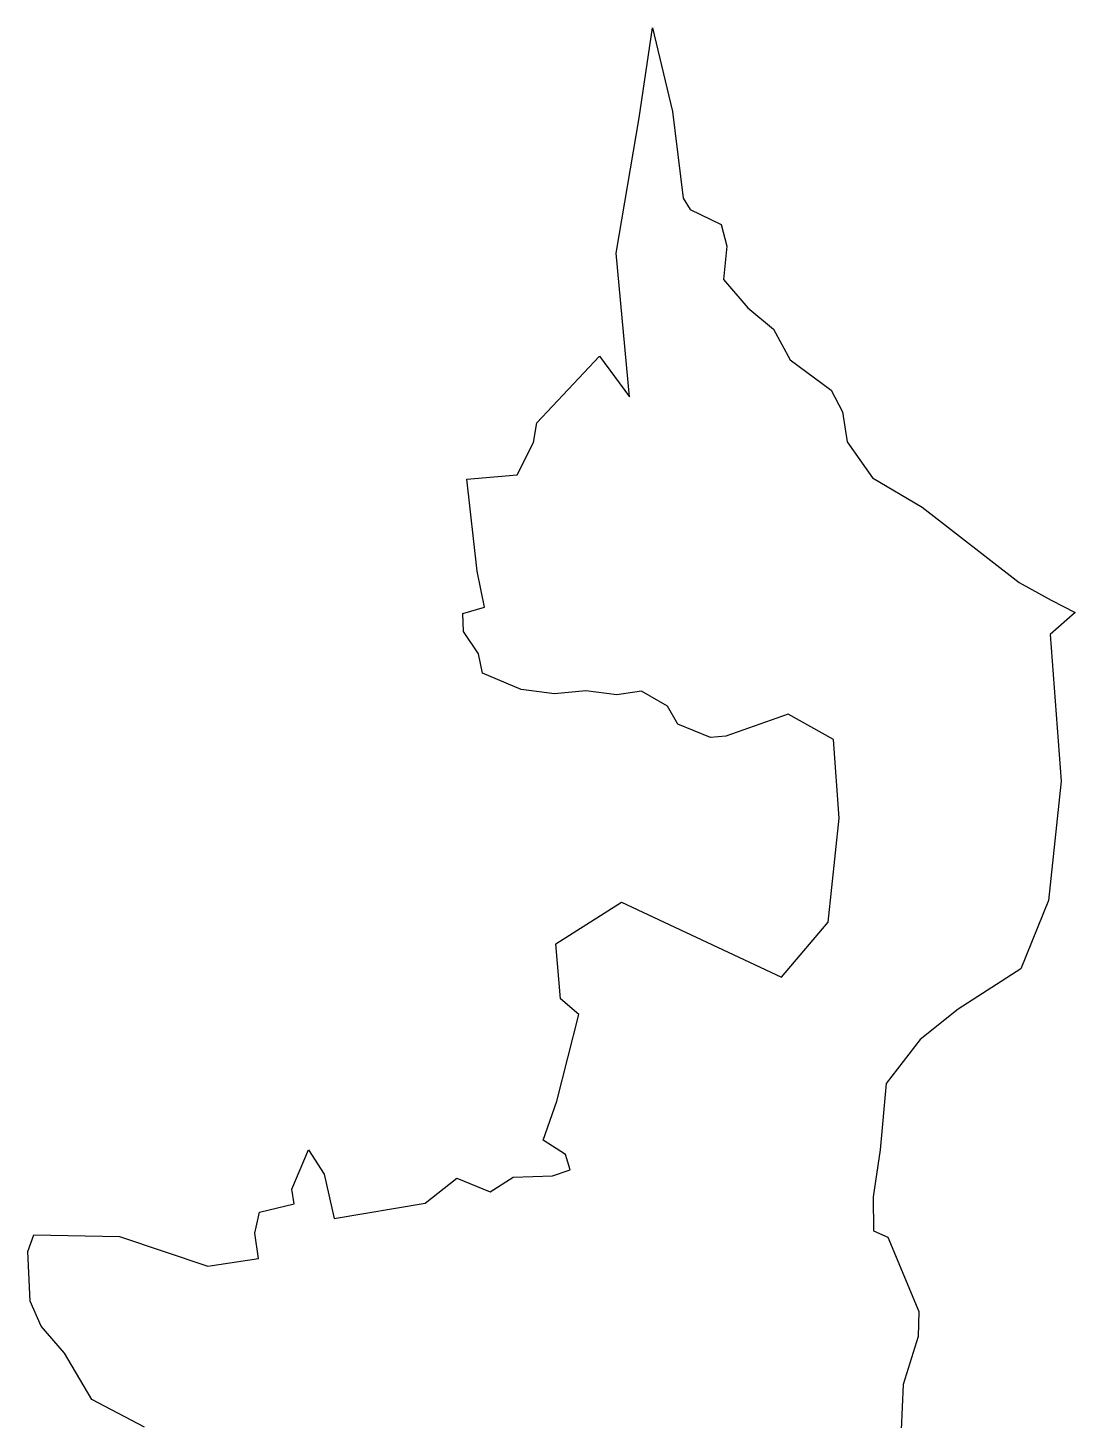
# Model space of a CAD drawing. Header units: metres. Extents: x 319160 to 322474, y 1847543 to 1853758.
# Drawn here: x 320177 to 322474, y 1850704 to 1853758 of the extents above; entities that cross this region are included whole.
import ezdxf

# ---------------------------------------------------------------- set-up
doc = ezdxf.new("R2010")
doc.units = ezdxf.units.M
doc.layers.add('VILLAGE BOUNDRY', color=10, linetype='Continuous')

msp = doc.modelspace()

# ---------------------------------------------------------------- linework, layer by layer
at = {"color": 3, "flags": 128}
msp.add_lwpolyline([(321139.1, 1852768.1), (321250, 1852777.7)], dxfattribs=at)
at = {"layer": 'VILLAGE BOUNDRY', "color": 3, "flags": 128}
for points in [[(321250, 1852777.7), (321286, 1852848.2), (321292.8, 1852891.4), (321430.6, 1853037.6), (321496, 1852948.7), (321466.7, 1853264), (321517.6, 1853560.8), (321546.9, 1853757.9), (321590.9, 1853574.6), (321613.8, 1853384.6), (321629.6, 1853359.2), (321697.4, 1853326.5), (321709.9, 1853279.1), (321702.1, 1853205.8), (321755.7, 1853143.7), (321812.2, 1853096.9), (321848.8, 1853029.7), (321938.7, 1852963.4), (321963.7, 1852915.7), (321973.8, 1852850.2), (322029.2, 1852771.3), (322138.4, 1852706.7), (322350.7, 1852541.8), (322421.4, 1852503), (322473.7, 1852475.7), (322419, 1852427.3), (322442.8, 1852106.1), (322415.4, 1851844), (322354.3, 1851694.6), (322216.8, 1851605.6), (322134.1, 1851539.4), (322059.1, 1851442.7), (322046.3, 1851297.5), (322030.9, 1851193.9), (322031.6, 1851119.8), (322063.2, 1851105.6), (322131.2, 1850943), (322129.1, 1850888), (322096.5, 1850782.6), (322091.9, 1850683.2)], [(320432.2, 1850688.9), (320317, 1850749.5), (320257.3, 1850851.3), (320205.5, 1850910.9), (320181.5, 1850965.1), (320176.6, 1851074.6), (320189.8, 1851111.1), (320377.3, 1851107.1), (320571.7, 1851042.5), (320682.6, 1851058.9), (320674.4, 1851114.8), (320684.8, 1851160.8), (320760.7, 1851179), (320755.5, 1851211.1), (320792, 1851297.4), (320826.6, 1851244), (320848.8, 1851147), (321047.8, 1851180), (321117.2, 1851235.3), (321190.6, 1851205.4), (321240.7, 1851237.3), (321327.1, 1851240.2), (321365.9, 1851253.1), (321355.5, 1851286.8), (321307.1, 1851318.5), (321337.2, 1851403.9), (321385.2, 1851593.9), (321345.1, 1851628.7), (321334.3, 1851748.8), (321478.6, 1851840.5), (321829.8, 1851676.1), (321932.3, 1851796.7), (321956.4, 1852024.6), (321943.9, 1852197.5), (321844, 1852252.7), (321707.2, 1852204.7), (321673.8, 1852201.3), (321602.6, 1852231), (321579.3, 1852270.4), (321522.8, 1852303), (321468.4, 1852295.5), (321400.1, 1852304.1), (321332, 1852297.2), (321258.7, 1852306.7), (321173.7, 1852342.9), (321165.1, 1852384.7), (321131.8, 1852434), (321130.9, 1852473.6), (321178, 1852487.1), (321161.8, 1852566.3), (321139.1, 1852768.1)]]:
    msp.add_lwpolyline(points, dxfattribs=at)

doc.saveas('drawing.dxf')
